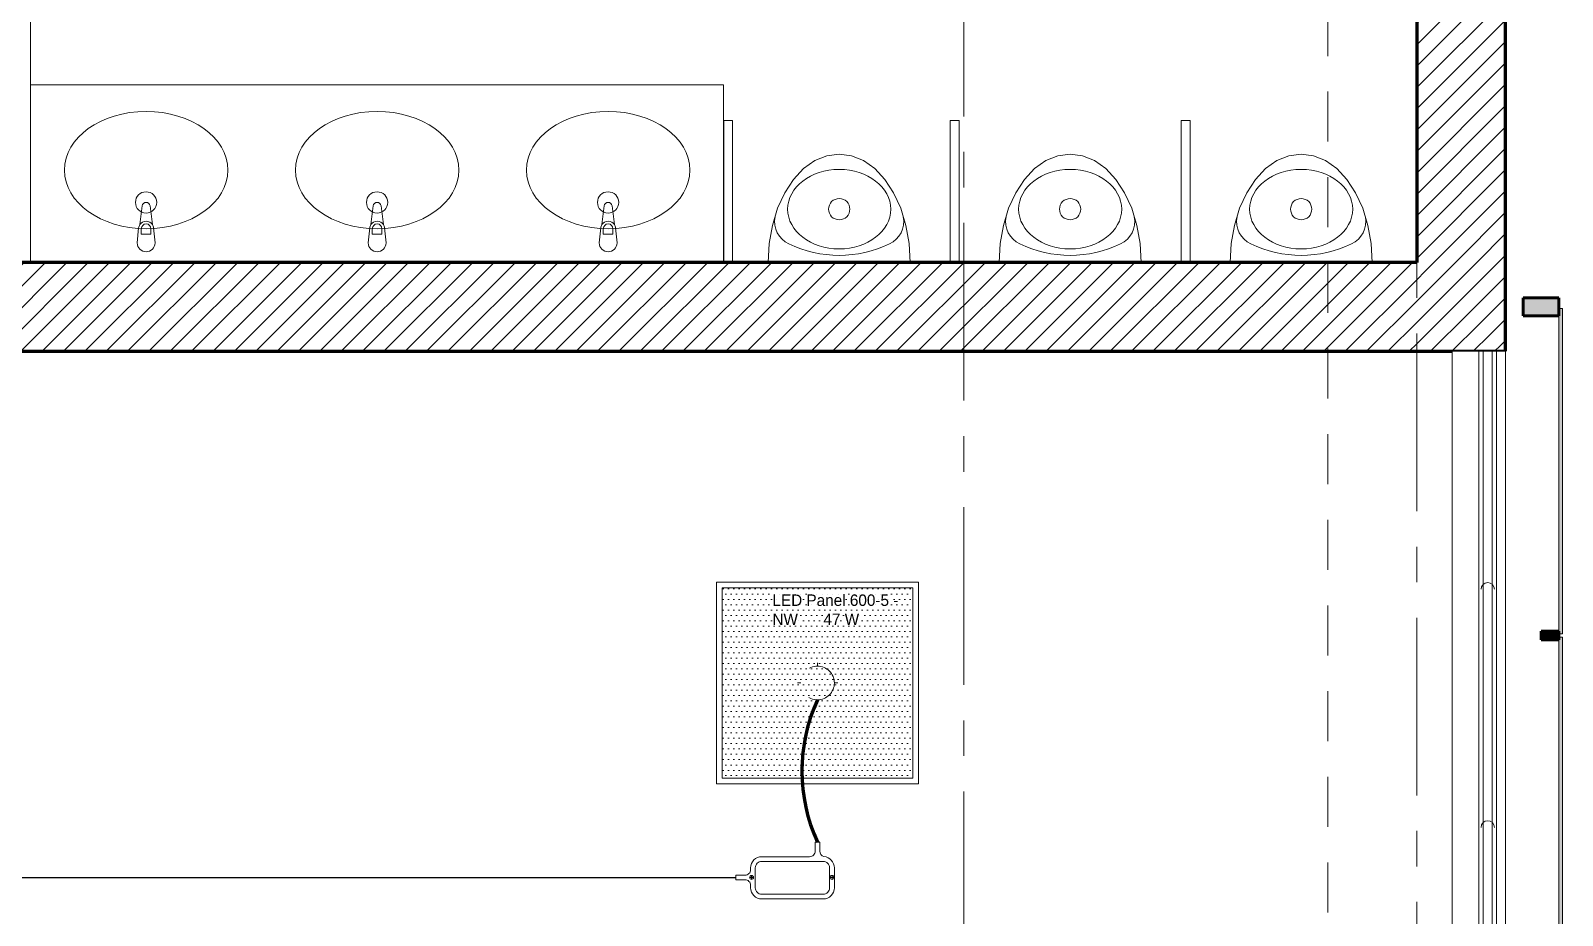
# Model space of a CAD drawing. Header units: inches. Extents: x -38 to 5698, y -33 to 92.
# Drawn here: x 417.42 to 421.73, y 9.862 to 12.353 of the extents above; entities that cross this region are included whole.
import ezdxf
from ezdxf.lldxf.tags import DXFTag

# ---------------------------------------------------------------- set-up
doc = ezdxf.new("R2010")
doc.units = ezdxf.units.IN
doc.header["$MEASUREMENT"] = 0
doc.set_wipeout_variables(frame=1)
for name, pattern in [('CONTINUA', [0]), ('DASHED', [0.75, 0.5, -0.25]), ('Hidden Line', [0.195611, 0.141111, -0.0545]), ('Punto & Raya', [0.65, 0.5, -0.075, 0, -0.075]), ('Wipeout_Contour', [1, 0, -1])]:
    doc.linetypes.add(name, pattern=pattern)
for name, color, linetype in [('02 _ ARQ _ ALB _ Ejes Generales', 7, 'Continuous'), ('02 _ ARQ _ ZON _ Espacio.3D', 7, 'Continuous'), ('08 _ STR _ EXT _ 07 Losa Aligerada', 7, 'Continuous'), ('08 _ STR _ EXT _ 09 Vigas', 7, 'Continuous'), ('Acabado - Muros', 7, 'Continuous'), ('Estructura - 04 MURO', 7, 'Continuous'), ('Interior - Escaleras & Barandillas', 7, 'Continuous'), ('Interior - Sanitarios', 7, 'Continuous'), ('Marcador - Secciones', 251, 'Continuous')]:
    doc.layers.add(name, color=color, linetype=linetype)
for name, color, linetype, lineweight in [('ALUMBRADO_CONDUIT', 30, 'CONDUIT1', 30), ('CABLEADO EXT.', 3, 'PVCSUBT', 30), ('Luminarias', 5, 'Continuous', 20), ('Simb_Alumbrado', 140, 'CONTINUA', 30)]:
    doc.layers.add(name, color=color, linetype=linetype, lineweight=lineweight)
doc.styles.add('{18b73a54-fa43-428c-adcb-c1c7bbdf2c84}', font='Simplex.shx')
tags = doc.linetypes.add('CONDUIT', pattern='A,1.5,-0.210535,["con",{18b73a54-fa43-428c-adcb-c1c7bbdf2c84},S=0.2,R=0,X=0,Y=-0.065594],-0.702384', length=2.412919).pattern_tags.tags
tags[6] = DXFTag(74, 10)
tags = doc.linetypes.add('CONDUIT1', pattern='A,1,-0.19772,["con",{18b73a54-fa43-428c-adcb-c1c7bbdf2c84},S=0.2,R=0,X=0,Y=-0.065594],-0.593642', length=1.791362).pattern_tags.tags
tags[6] = DXFTag(74, 10)
tags = doc.linetypes.add('PVCSUBT', pattern='A,0.6,-0.3,0.6,-0.075691,["PVC",Standard,S=0.2,R=0,X=0,Y=-0.093724],-0.621005', length=2.196696).pattern_tags.tags
tags[10] = DXFTag(74, 10)
pattern_1 = [(45, (370.000046, 6e-09), (-0.030052038, 0.030052038), [])]

# ---------------------------------------------------------------- blocks, each defined once
blk = doc.blocks.new('*U270')
at = {"layer": 'Luminarias', "linetype": 'DASHED', "lineweight": 0, "ltscale": 0.05}
blk.add_lwpolyline([(0, -0.0045), (0, 0.0045)], dxfattribs=at)
blk = doc.blocks.new('*U271')
at = {"color": 0, "linetype": 'ByBlock', "lineweight": -2, "transparency": 16777216}
blk.add_blockref('*U270', (0, 0.05), dxfattribs=at)
for p, rotation in [((-0.05, 0), 90), ((0.05, 0), 269.9999999999999), ((0, -0.05), 180)]:
    blk.add_blockref('*U270', p, dxfattribs=dict(at, rotation=rotation))
blk = doc.blocks.new('PANEL LED 50W')
at = {"layer": 'Luminarias'}
h = blk.add_hatch(dxfattribs=at)
h.set_pattern_fill('DOTS', color=4, scale=0.009097)
h.set_pattern_definition([(0, (0, -2e-14), (0.0072206, 0.01444116), [0, -0.01444116])])
h.paths.add_polyline_path([(-0.2574, -0.2574), (0.2574, -0.2574), (0.2574, 0.2574), (-0.2574, 0.2574)])
h.paths.add_polyline_path([(-0.1296, 0.0974), (0.1849, 0.0974), (0.1849, 0.2469), (-0.1296, 0.2469)], flags=24)
at = {"layer": 'Luminarias', "color": 4, "lineweight": 0}
for points in [[(-0.2729, 0.2729), (0.2729, 0.2729), (0.2729, -0.2729), (-0.2729, -0.2729)], [(-0.2574, -0.2574), (0.2574, -0.2574), (0.2574, 0.2574), (-0.2574, 0.2574)]]:
    blk.add_lwpolyline(points, close=True, dxfattribs=at)
at = {"layer": 'Luminarias', "color": 4, "linetype": 'DASHED', "lineweight": 0, "ltscale": 0.01}
blk.add_circle((0, 0), 0.0455, dxfattribs=at)
at = {"color": 4}
blk.add_blockref('*U271', (0, 0), dxfattribs=at)
at = {"layer": 'Luminarias', "color": 4, "insert": (-0.1218, 0.2392), "char_height": 0.030929, "width": 0.382855, "attachment_point": 1}
blk.add_mtext('{\\Ftxt|c0;LED Panel 600-5 - NW      47 W}', dxfattribs=at)
blk = doc.blocks.new('lumin 47')
at = {"layer": 'ALUMBRADO_CONDUIT', "xscale": 1.041283452965173, "yscale": 1.041283452965173, "zscale": 1.041283452965173}
blk.add_blockref('PANEL LED 50W', (-76.251, 24.2433), dxfattribs=at)
blk = doc.blocks.new('CAJA OVAL TIPO L')
at = {"layer": 'Simb_Alumbrado', "lineweight": 13}
blk.add_lwpolyline([(-0.0491, -0.079), (-0.0491, -0.0343, -0.380413), (-0.0258, -0.0088), (-0.0258, -0.0088, 0.341426), (-0.0164, 0.0033), (-0.0164, 0.0236), (-0.0063, 0.0236), (-0.0063, 0.0033, 0.414214), (0.0063, -0.0092), (0.1138, -0.0092, -0.414214), (0.1388, -0.0343), (0.1388, -0.0382, 0.414214), (0.1513, -0.0508), (0.1716, -0.0508), (0.1716, -0.0609), (0.1513, -0.0609, 0.414214), (0.1388, -0.0734), (0.1388, -0.079, -0.414214), (0.1138, -0.104), (-0.0241, -0.104, -0.414214), (-0.0491, -0.079, 0.414214)], format="xyb", dxfattribs=at)
blk.add_lwpolyline([(-0.0241, -0.0199), (0.1138, -0.0199, -0.414214), (0.1282, -0.0343), (0.1282, -0.079, -0.414214), (0.1138, -0.0934), (-0.0241, -0.0934, -0.414214), (-0.0384, -0.079), (-0.0384, -0.0343, -0.414214)], format="xyb", close=True, dxfattribs=at)
for points in [[(-0.0483, -0.0558), (-0.0395, -0.0558)], [(-0.0439, -0.0514), (-0.0439, -0.0602)], [(0.1323, -0.0558), (0.1411, -0.0558)], [(0.1367, -0.0514), (0.1367, -0.0602)]]:
    blk.add_lwpolyline(points, dxfattribs=at)
for centre in [(-0.0439, -0.0558), (0.1367, -0.0558)]:
    blk.add_circle(centre, 0.00438, dxfattribs=at)

msp = doc.modelspace()

# ---------------------------------------------------------------- hatches: boundary and pattern name
at = {"layer": 'Acabado - Muros', "linetype": 'Continuous', "lineweight": 0}
for points in [[(421.6199, 11.55), (421.7199, 11.55), (421.7199, 11.6), (421.6199, 11.6)], [(421.6699, 10.6375), (421.7199, 10.6375), (421.7199, 10.6625), (421.6699, 10.6625)]]:
    msp.add_hatch(color=254, dxfattribs=at).paths.add_polyline_path(points)
at = {"layer": 'Acabado - Muros', "linetype": 'Continuous', "lineweight": 9}
for points in [[(421.7299, 10.655), (421.7299, 11.57), (421.7199, 11.57), (421.7199, 10.655)], [(421.73, 9.455), (421.7299, 10.645), (421.7199, 10.645), (421.72, 9.455)]]:
    msp.add_hatch(color=250, dxfattribs=at).paths.add_polyline_path(points)

# ---------------------------------------------------------------- linework, layer by layer
at = {"layer": '02 _ ARQ _ ZON _ Espacio.3D', "color": 254, "linetype": 'Continuous', "lineweight": 0, "flags": 128}
msp.add_lwpolyline([(407.12, 16.5), (407.12, 8.1), (407.57, 8.1), (407.57, 7.7), (407.77, 7.7), (407.77, 7.3311), (413.67, 7.3311), (413.67, 7.7), (414.07, 7.7), (414.07, 8.1), (414.57, 8.1), (414.57, 7.35), (420.67, 7.35), (420.67, 7.7), (421.07, 7.7), (421.07, 8.1), (421.42, 8.1), (421.4199, 11.45), (413.47, 11.4499), (413.47, 17.35), (407.57, 17.3493), (407.57, 16.5)], close=True, dxfattribs=at)
at = {"layer": '02 _ ARQ _ ZON _ Espacio.3D', "color": 9, "linetype": 'Continuous', "lineweight": 5, "flags": 128}
msp.add_lwpolyline([(417.42, 14.9999), (417.42, 11.7), (421.32, 11.7), (421.32, 14.9999), (418.47, 14.9999), (418.47, 13.6749), (418.32, 13.6749), (418.32, 14.9999)], close=True, dxfattribs=at)
at = {"layer": '08 _ STR _ EXT _ 07 Losa Aligerada', "color": 254, "linetype": 'Continuous', "lineweight": 18, "flags": 128}
msp.add_lwpolyline([(397.1712, 7.2), (407.07, 7.2), (407.07, 6.8828), (408.0698, 6.8828), (408.0698, 4.1), (413.5698, 4.1), (413.5698, 6.8828), (414.57, 6.8828), (414.57, 7.2038), (421.57, 7.2038), (421.57, 15.1499), (421.57, 15.1499), (421.57, 15.7999), (421.57, 15.7999), (421.57, 20.35), (416.6701, 20.35), (416.6701, 22.35), (416.6701, 22.6), (416.6701, 24.5), (416.6701, 24.75), (416.6701, 26.75), (421.57, 26.75), (421.57, 39.9)], dxfattribs=at)
at = {"layer": 'Acabado - Muros', "color": 7, "linetype": 'Continuous', "lineweight": 60}
for p, q in [((421.7199, 11.6), (421.6199, 11.6)), ((421.6199, 11.6), (421.6199, 11.55)), ((421.7199, 11.6), (421.7199, 11.55)), ((421.7199, 11.55), (421.6199, 11.55)), ((421.6699, 10.6625), (421.6699, 10.6375)), ((421.7199, 10.6625), (421.6699, 10.6625)), ((421.7199, 10.6625), (421.7199, 10.6375)), ((421.7199, 10.6375), (421.6699, 10.6375))]:
    msp.add_line(p, q, dxfattribs=at)
at = {"layer": 'Acabado - Muros', "color": 7, "linetype": 'Continuous', "lineweight": 13, "flags": 128}
for points in [[(421.7299, 10.655), (421.7199, 10.655), (421.7199, 11.57), (421.7299, 11.57)], [(421.73, 9.455), (421.72, 9.455), (421.7199, 10.645), (421.7299, 10.645)]]:
    msp.add_lwpolyline(points, close=True, dxfattribs=at)
at = {"layer": 'ALUMBRADO_CONDUIT', "color": 30, "lineweight": 30, "ltscale": 0.4, "true_color": 0xf26722}
msp.add_line((416.2144, 9.969), (419.4047, 9.969), dxfattribs=at)
at = {"layer": 'CABLEADO EXT.', "color": 3, "lineweight": 80}
msp.add_arc((420.0664, 10.2688), 0.4764, 155.1506, 204.8494, dxfattribs=at)
at = {"layer": 'Interior - Sanitarios', "color": 205, "linetype": 'Continuous', "lineweight": 13}
for p, q in [((419.37, 12.2), (417.42, 12.2)), ((419.37, 12.2), (419.37, 11.7)), ((417.7314, 11.7799), (417.7314, 11.7948)), ((417.7586, 11.7799), (417.7314, 11.7799)), ((417.7586, 11.7948), (417.7586, 11.7799)), ((418.3814, 11.7799), (418.3814, 11.7948)), ((418.4086, 11.7799), (418.3814, 11.7799)), ((418.4086, 11.7948), (418.4086, 11.7799)), ((419.0314, 11.7799), (419.0314, 11.7948)), ((419.0586, 11.7799), (419.0314, 11.7799)), ((419.0586, 11.7948), (419.0586, 11.7799)), ((419.37, 11.7), (417.42, 11.7))]:
    msp.add_line(p, q, dxfattribs=at)
at = {"layer": 'Interior - Sanitarios', "color": 205, "linetype": 'Continuous', "lineweight": 13, "flags": 128}
for points in [[(419.3951, 11.7), (419.3701, 11.7), (419.3701, 12.1), (419.3951, 12.1)], [(420.0326, 11.7), (420.0076, 11.7), (420.0076, 12.1), (420.0326, 12.1)], [(420.6825, 11.7), (420.6575, 11.7), (420.6575, 12.1), (420.6825, 12.1)]]:
    msp.add_lwpolyline(points, close=True, dxfattribs=at)
for points in [[(419.8951, 11.7), (419.4951, 11.7), (419.4981, 11.753), (419.5071, 11.8043), (419.5218, 11.8525), (419.5418, 11.8961), (419.5665, 11.9336), (419.5951, 11.9641), (419.6266, 11.9866), (419.6603, 12.0004), (419.6951, 12.005), (419.7298, 12.0004), (419.7635, 11.9866), (419.7951, 11.9641), (419.8236, 11.9336), (419.8483, 11.8961), (419.8683, 11.8525), (419.883, 11.8043), (419.892, 11.753), (419.8951, 11.7)], [(420.545, 11.7), (420.145, 11.7), (420.1481, 11.753), (420.1571, 11.8043), (420.1718, 11.8525), (420.1918, 11.8961), (420.2165, 11.9336), (420.245, 11.9641), (420.2766, 11.9866), (420.3103, 12.0004), (420.345, 12.005), (420.3798, 12.0004), (420.4135, 11.9866), (420.445, 11.9641), (420.4736, 11.9336), (420.4983, 11.8961), (420.5183, 11.8525), (420.533, 11.8043), (420.542, 11.753), (420.545, 11.7)], [(421.195, 11.7), (420.795, 11.7), (420.7981, 11.753), (420.8071, 11.8043), (420.8218, 11.8525), (420.8418, 11.8961), (420.8665, 11.9336), (420.895, 11.9641), (420.9266, 11.9866), (420.9603, 12.0004), (420.995, 12.005), (421.0298, 12.0004), (421.0635, 11.9866), (421.095, 11.9641), (421.1236, 11.9336), (421.1483, 11.8961), (421.1683, 11.8525), (421.183, 11.8043), (421.192, 11.753), (421.195, 11.7)]]:
    msp.add_lwpolyline(points, dxfattribs=at)
for points in [[(417.77, 11.755), (417.766, 11.797, 0.12102), (417.7628, 11.8065), (417.7561, 11.8594, 0.882566), (417.7339, 11.8594), (417.7273, 11.8065, 0.12102), (417.724, 11.797), (417.72, 11.755, 1)], [(418.42, 11.755), (418.416, 11.797, 0.12102), (418.4128, 11.8065), (418.4061, 11.8594, 0.882566), (418.3839, 11.8594), (418.3773, 11.8065, 0.12102), (418.374, 11.797), (418.37, 11.755, 1)], [(419.07, 11.755), (419.066, 11.797, 0.12102), (419.0628, 11.8065), (419.0561, 11.8594, 0.882566), (419.0339, 11.8594), (419.0273, 11.8065, 0.12102), (419.024, 11.797), (419.02, 11.755, 1)]]:
    msp.add_lwpolyline(points, format="xyb", close=True, dxfattribs=at)
at = {"layer": 'Interior - Sanitarios', "color": 205, "linetype": 'Continuous', "lineweight": 13}
for centre in [(417.745, 11.8689), (418.395, 11.8689), (419.045, 11.8689), (419.6951, 11.85), (420.345, 11.85), (420.995, 11.85)]:
    msp.add_circle(centre, 0.03, dxfattribs=at)
at = {"layer": 'Interior - Sanitarios', "color": 175, "linetype": 'Continuous', "lineweight": 13}
for centre, radius, start, end in [((417.745, 11.7951), 0.0211, 32.7707, 147.2287), ((418.395, 11.7951), 0.0211, 32.7707, 147.2287), ((419.045, 11.7951), 0.0211, 32.7707, 147.2287), ((419.5833, 11.8153), 0.07, 169.1855, 244.5474), ((419.8068, 11.8153), 0.07, 295.4526, 10.8145), ((420.2333, 11.8153), 0.07, 169.1855, 244.5474), ((420.4568, 11.8153), 0.07, 295.4526, 10.8145), ((420.8833, 11.8153), 0.07, 169.1855, 244.5474), ((421.1068, 11.8153), 0.07, 295.4526, 10.8145), ((417.745, 11.7948), 0.0136, 359.9997, 179.9997), ((418.395, 11.7948), 0.0136, 359.9997, 179.9997), ((419.045, 11.7948), 0.0136, 359.9997, 179.9997), ((419.6951, 12.0501), 0.3301, 244.5474, 295.4526), ((420.345, 12.0501), 0.3301, 244.5474, 295.4526), ((420.995, 12.0501), 0.3301, 244.5474, 295.4526)]:
    msp.add_arc(centre, radius, start, end, dxfattribs=at)
at = {"layer": 'Interior - Sanitarios', "color": 205, "linetype": 'Continuous', "lineweight": 13}
for centre, major_axis, ratio in [((417.745, 11.96), (-0.23, 0), 0.717391), ((418.395, 11.96), (-0.23, 0), 0.717391), ((419.045, 11.96), (-0.23, 0), 0.717391), ((419.6951, 11.85), (0.145, 0), 0.772414), ((420.345, 11.85), (0.145, 0), 0.772414), ((420.995, 11.85), (0.145, 0), 0.772414)]:
    msp.add_ellipse(centre, major_axis=major_axis, ratio=ratio, dxfattribs=at)

# ---------------------------------------------------------------- block references
msp.add_blockref('lumin 47', (495.8851, -13.7269))
at = {"layer": 'ALUMBRADO_CONDUIT', "linetype": 'CONDUIT', "lineweight": 30, "xscale": -1.253906979044094, "yscale": 1.253906979044094, "zscale": 1.253906979044094}
msp.add_blockref('CAJA OVAL TIPO L', (419.6199, 10.039), dxfattribs=at)

# ---------------------------------------------------------------- next in the draw order: wipeouts: each hides what was drawn before it
at = {"color": 254, "linetype": 'Wipeout_Contour', "lineweight": 0, "ltscale": 9803.477616}
msp.add_wipeout([(421.32, 11.45), (421.57, 11.45), (421.32, 11.7)], dxfattribs=at).dxf.layer = 'Estructura - 04 MURO'

# ---------------------------------------------------------------- next in the draw order: hatches: boundary and pattern name
at = {"layer": 'Estructura - 04 MURO', "linetype": 'Continuous', "lineweight": 5}
h = msp.add_hatch(dxfattribs=at)
h.set_pattern_fill('LADRILLO_COMÚN_0002', color=252, style=0, pattern_type=2)
h.set_pattern_definition(pattern_1)
h.paths.add_polyline_path([(421.32, 11.45), (421.57, 11.45), (421.32, 11.7)])

# ---------------------------------------------------------------- next in the draw order: wipeouts: each hides what was drawn before it
at = {"color": 254, "linetype": 'Wipeout_Contour', "lineweight": 0, "ltscale": 9802.732048}
msp.add_wipeout([(421.32, 11.7), (421.57, 11.45), (421.57, 11.7)], dxfattribs=at).dxf.layer = 'Estructura - 04 MURO'

# ---------------------------------------------------------------- next in the draw order: hatches: boundary and pattern name
at = {"layer": 'Estructura - 04 MURO', "linetype": 'Continuous', "lineweight": 5}
h = msp.add_hatch(dxfattribs=at)
h.set_pattern_fill('LADRILLO_COMÚN_0002', color=252, style=0, pattern_type=2)
h.set_pattern_definition(pattern_1)
h.paths.add_polyline_path([(421.32, 11.7), (421.57, 11.45), (421.57, 11.7)])

# ---------------------------------------------------------------- next in the draw order: wipeouts: each hides what was drawn before it
at = {"color": 254, "linetype": 'Wipeout_Contour', "lineweight": 0, "ltscale": 13070.814163}
msp.add_wipeout([(421.32, 11.7), (421.57, 11.7), (421.57, 12.5), (421.32, 12.5)], dxfattribs=at).dxf.layer = 'Estructura - 04 MURO'

# ---------------------------------------------------------------- next in the draw order: hatches: boundary and pattern name
at = {"layer": 'Estructura - 04 MURO', "linetype": 'Continuous', "lineweight": 5}
h = msp.add_hatch(dxfattribs=at)
h.set_pattern_fill('LADRILLO_COMÚN_0002', color=252, style=0, pattern_type=2)
h.set_pattern_definition(pattern_1)
h.paths.add_polyline_path([(421.32, 11.7), (421.57, 11.7), (421.57, 12.5), (421.32, 12.5)])

# ---------------------------------------------------------------- next in the draw order: linework, layer by layer
at = {"layer": 'Estructura - 04 MURO', "color": 7, "linetype": 'Continuous', "lineweight": 80, "flags": 128}
for points in [[(421.32, 12.5), (421.32, 11.7)], [(421.57, 11.45), (421.57, 12.5)]]:
    msp.add_lwpolyline(points, dxfattribs=at)

# ---------------------------------------------------------------- next in the draw order: wipeouts: each hides what was drawn before it
at = {"color": 254, "linetype": 'Wipeout_Contour', "lineweight": 0, "ltscale": 13054.906544}
msp.add_wipeout([(421.32, 11.7), (413.62, 11.6999), (413.62, 11.4499), (421.32, 11.45)], dxfattribs=at).dxf.layer = 'Estructura - 04 MURO'

# ---------------------------------------------------------------- next in the draw order: hatches: boundary and pattern name
at = {"layer": 'Estructura - 04 MURO', "linetype": 'Continuous', "lineweight": 5}
h = msp.add_hatch(dxfattribs=at)
h.set_pattern_fill('LADRILLO_COMÚN_0002', color=252, style=0, pattern_type=2)
h.set_pattern_definition(pattern_1)
h.paths.add_polyline_path([(421.32, 11.7), (413.62, 11.6999), (413.62, 11.4499), (421.32, 11.45)])

# ---------------------------------------------------------------- next in the draw order: linework, layer by layer
at = {"layer": '02 _ ARQ _ ALB _ Ejes Generales', "color": 251, "linetype": 'Punto & Raya', "lineweight": 13}
msp.add_line((421.32, 45.9), (421.32, 2.05), dxfattribs=at)
at = {"layer": '08 _ STR _ EXT _ 09 Vigas', "color": 251, "linetype": 'Hidden Line', "lineweight": 13}
msp.add_line((421.07, 7.7), (421.07, 16.9), dxfattribs=at)
at = {"layer": 'Estructura - 04 MURO', "color": 7, "linetype": 'Continuous', "lineweight": 80, "flags": 128}
for points in [[(421.32, 11.7), (413.62, 11.6999)], [(413.47, 11.4499), (421.57, 11.45)]]:
    msp.add_lwpolyline(points, dxfattribs=at)
at = {"layer": 'Marcador - Secciones', "color": 251, "linetype": 'Punto & Raya', "lineweight": 13}
msp.add_line((420.0454, 46.2111), (420.0454, 0.9472), dxfattribs=at)

# ---------------------------------------------------------------- next in the draw order: wipeouts: each hides what was drawn before it
at = {"color": 254, "linetype": 'Wipeout_Contour', "lineweight": 0, "ltscale": 13070.98436}
msp.add_wipeout([(421.4199, 11.45), (421.42, 8.1), (421.57, 8.1), (421.5699, 11.45)], dxfattribs=at).dxf.layer = 'Estructura - 04 MURO'

# ---------------------------------------------------------------- next in the draw order: linework, layer by layer
at = {"layer": '08 _ STR _ EXT _ 09 Vigas', "color": 251, "linetype": 'Hidden Line', "lineweight": 13}
msp.add_line((421.57, 7.2), (421.57, 39.9), dxfattribs=at)
at = {"layer": 'Estructura - 04 MURO', "color": 7, "linetype": 'Continuous', "lineweight": 13, "flags": 128}
for points in [[(421.4199, 11.45), (421.5699, 11.45)], [(421.4199, 11.45), (421.42, 8.1)], [(421.57, 8.1), (421.5699, 11.45)]]:
    msp.add_lwpolyline(points, dxfattribs=at)
at = {"layer": 'Interior - Escaleras & Barandillas', "color": 161, "linetype": 'Continuous', "lineweight": 13, "flags": 128}
msp.add_lwpolyline([(421.5449, 11.45), (421.4949, 11.45), (421.495, 8.1), (421.545, 8.1)], close=True, dxfattribs=at)
for points in [[(421.5074, 11.45), (421.5075, 8.1)], [(421.5325, 8.1), (421.5324, 11.45)]]:
    msp.add_lwpolyline(points, dxfattribs=at)
for points in [[(421.5387, 10.78, 1), (421.5012, 10.78)], [(421.5387, 10.11, 1), (421.5012, 10.11)]]:
    msp.add_lwpolyline(points, format="xyb", dxfattribs=at)

doc.saveas('drawing.dxf')
